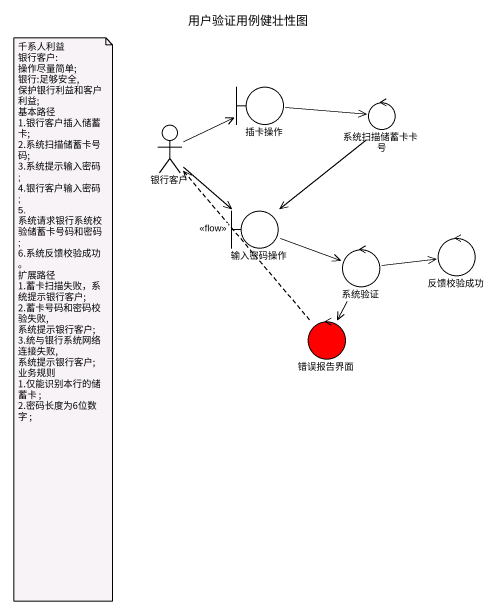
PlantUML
@startuml
title 用户验证用例健壮性图
boundary 插卡操作
control 系统扫描储蓄卡卡号
actor 银行客户
boundary 输入密码操作
control 反馈校验成功
control 系统验证
control 错误报告界面 #FF0000
插卡操作 -right-> 系统扫描储蓄卡卡号
系统扫描储蓄卡卡号 --> 输入密码操作
银行客户 -right-> 插卡操作
银行客户 --> 输入密码操作
输入密码操作 -right-> 系统验证
系统验证 -right-> 反馈校验成功
系统验证 --> 错误报告界面
错误报告界面 .up.> 银行客户 : <<flow>>
note as N1
  千系人利益
  银行客户: 操作尽量简单;
  银行:足够安全,保护银行利益和客户利益;
  基本路径
  1.银行客户插入储蓄卡;
  2.系统扫描储蓄卡号码;
  3.系统提示输入密码;
  4.银行客户输入密码;
  5. 系统请求银行系统校验储蓄卡号码和密码;
  6.系统反馈校验成功。
  扩展路径
  1.蓄卡扫描失败，系统提示银行客户;
  2.蓄卡号码和密码校验失败,系统提示银行客户;
  3.统与银行系统网络连接失败,系统提示银行客户;
  业务规则
  1.仅能识别本行的储蓄卡 ;
  2.密码长度为6位数字 ;
end note
@enduml
